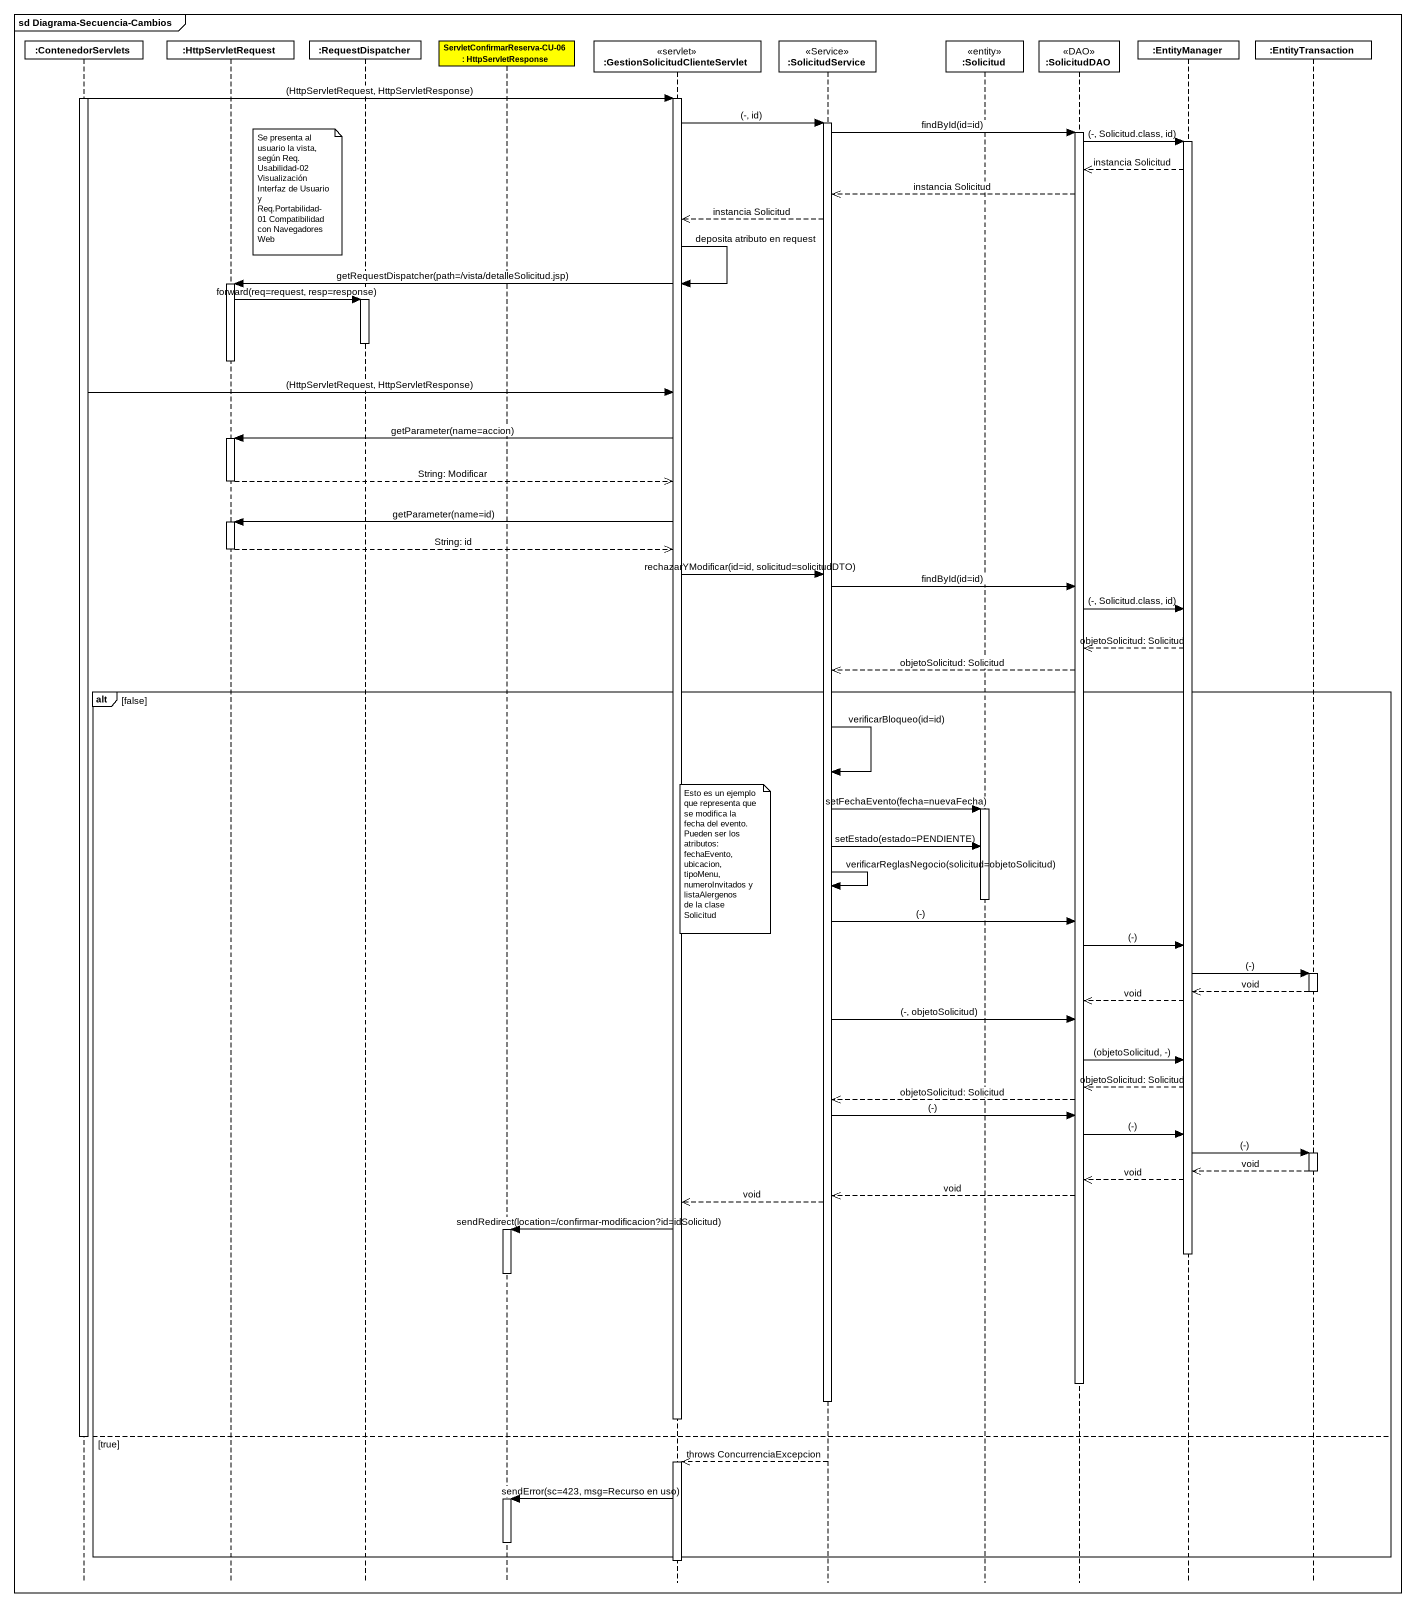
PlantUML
@startuml
mainframe sd Diagrama-Secuencia-Cambios
hide footbox
participant ":ContenedorServlets" as ContenedorServlets
participant ":HttpServletRequest" as HttpServletRequest
participant ":RequestDispatcher" as RequestDispatcher
participant "ServletConfirmarReserva-CU-06 : HttpServletResponse" as ServletConfirmarReserva_CU #FFFF00
participant ":GestionSolicitudClienteServlet" as GestionSolicitudClienteServl <<servlet>>
participant ":SolicitudService" as SolicitudService <<Service>>
participant ":Solicitud" as Solicitud <<entity>>
participant ":SolicitudDAO" as SolicitudDAO <<DAO>>
participant ":EntityManager" as EntityManager
participant ":EntityTransaction" as EntityTransaction

activate ContenedorServlets
ContenedorServlets -> GestionSolicitudClienteServl : (HttpServletRequest, HttpServletResponse)
activate GestionSolicitudClienteServl
GestionSolicitudClienteServl -> SolicitudService : (-, id)
activate SolicitudService
SolicitudService -> SolicitudDAO : findById(id=id)
activate SolicitudDAO
SolicitudDAO -> EntityManager : (-, Solicitud.class, id)
activate EntityManager
EntityManager -->> SolicitudDAO : instancia Solicitud
note right of HttpServletRequest : Se presenta al usuario la vista, según Req. Usabilidad-02 Visualización Interfaz de Usuario y Req.Portabilidad-01 Compatibilidad con Navegadores Web
SolicitudDAO -->> SolicitudService : instancia Solicitud
SolicitudService -->> GestionSolicitudClienteServl : instancia Solicitud
GestionSolicitudClienteServl -> GestionSolicitudClienteServl : deposita atributo en request
GestionSolicitudClienteServl -> HttpServletRequest : getRequestDispatcher(path=/vista/detalleSolicitud.jsp)
activate HttpServletRequest
HttpServletRequest -> RequestDispatcher : forward(req=request, resp=response)
activate RequestDispatcher
deactivate RequestDispatcher
deactivate HttpServletRequest
ContenedorServlets -> GestionSolicitudClienteServl : (HttpServletRequest, HttpServletResponse)
GestionSolicitudClienteServl -> HttpServletRequest : getParameter(name=accion)
activate HttpServletRequest
HttpServletRequest -->> GestionSolicitudClienteServl : String: Modificar
deactivate HttpServletRequest
GestionSolicitudClienteServl -> HttpServletRequest : getParameter(name=id)
activate HttpServletRequest
HttpServletRequest -->> GestionSolicitudClienteServl : String: id
deactivate HttpServletRequest
GestionSolicitudClienteServl -> SolicitudService : rechazarYModificar(id=id, solicitud=solicitudDTO)
SolicitudService -> SolicitudDAO : findById(id=id)
SolicitudDAO -> EntityManager : (-, Solicitud.class, id)
EntityManager -->> SolicitudDAO : objetoSolicitud: Solicitud
SolicitudDAO -->> SolicitudService : objetoSolicitud: Solicitud
alt false
  SolicitudService -> SolicitudService : verificarBloqueo(id=id)
  SolicitudService -> Solicitud : setFechaEvento(fecha=nuevaFecha)
  activate Solicitud
  SolicitudService -> Solicitud : setEstado(estado=PENDIENTE)
  note right of GestionSolicitudClienteServl
    Esto es un ejemplo que representa que se modifica la fecha del evento. Pueden ser los atributos:
    fechaEvento, ubicacion, tipoMenu, numeroInvitados y listaAlergenos
    de la clase Solicitud
  end note
  SolicitudService -> SolicitudService : verificarReglasNegocio(solicitud=objetoSolicitud)
  deactivate Solicitud
  SolicitudService -> SolicitudDAO : (-)
  SolicitudDAO -> EntityManager : (-)
  EntityManager -> EntityTransaction : (-)
  activate EntityTransaction
  EntityTransaction -->> EntityManager : void
  deactivate EntityTransaction
  EntityManager -->> SolicitudDAO : void
  SolicitudService -> SolicitudDAO : (-, objetoSolicitud)
  SolicitudDAO -> EntityManager : (objetoSolicitud, -)
  EntityManager -->> SolicitudDAO : objetoSolicitud: Solicitud
  SolicitudDAO -->> SolicitudService : objetoSolicitud: Solicitud
  SolicitudService -> SolicitudDAO : (-)
  SolicitudDAO -> EntityManager : (-)
  EntityManager -> EntityTransaction : (-)
  activate EntityTransaction
  EntityTransaction -->> EntityManager : void
  deactivate EntityTransaction
  EntityManager -->> SolicitudDAO : void
  SolicitudDAO -->> SolicitudService : void
  SolicitudService -->> GestionSolicitudClienteServl : void
  GestionSolicitudClienteServl -> ServletConfirmarReserva_CU : sendRedirect(location=/confirmar-modificacion?id=idSolicitud)
  activate ServletConfirmarReserva_CU
  deactivate EntityManager
  deactivate ServletConfirmarReserva_CU
  deactivate SolicitudDAO
  deactivate SolicitudService
  deactivate GestionSolicitudClienteServl
else true
  deactivate ContenedorServlets
  SolicitudService -->> GestionSolicitudClienteServl : throws ConcurrenciaExcepcion
  activate GestionSolicitudClienteServl
  GestionSolicitudClienteServl -> ServletConfirmarReserva_CU : sendError(sc=423, msg=Recurso en uso)
  activate ServletConfirmarReserva_CU
  deactivate ServletConfirmarReserva_CU
end
deactivate GestionSolicitudClienteServl
@enduml
